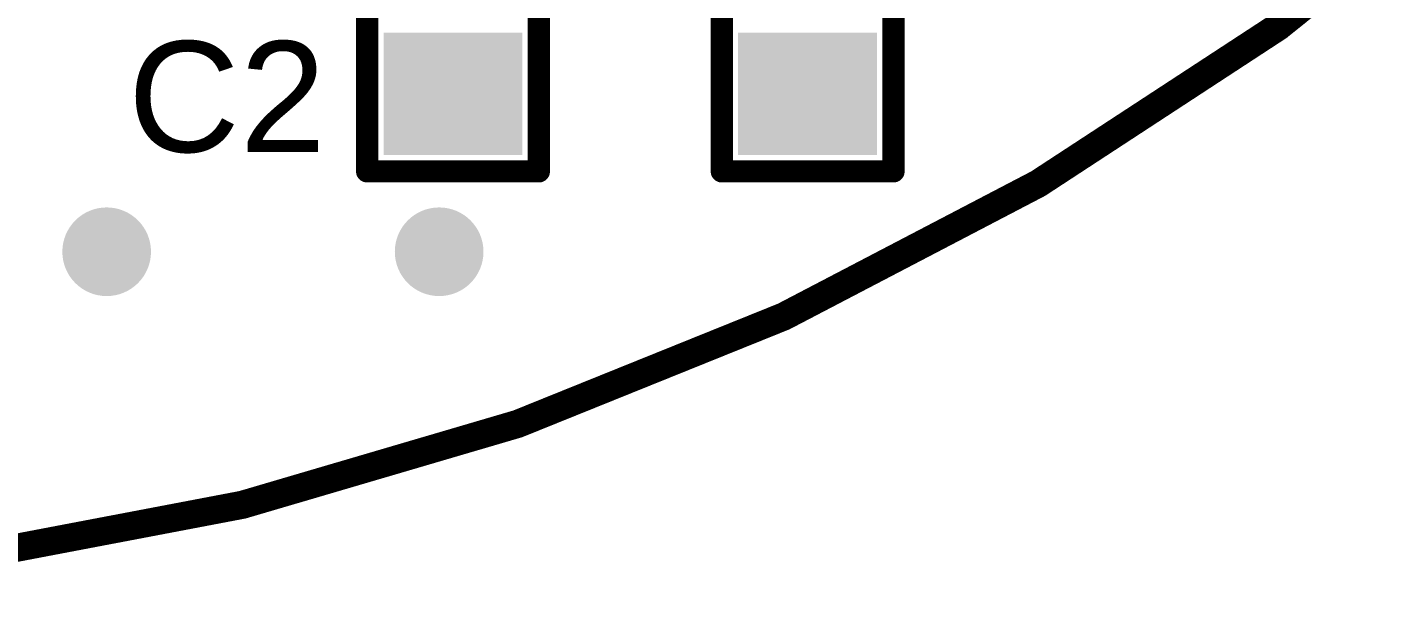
# Model space of a CAD drawing. Header units: inches. Extents: x -26.6 to 27.1, y -26.7 to 26.6.
# Drawn here: x 4.28 to 16.47, y -26.65 to -21.47 of the extents above; entities that cross this region are included whole.
import ezdxf

# ---------------------------------------------------------------- set-up
doc = ezdxf.new("R2010")
doc.units = ezdxf.units.IN
for name, color, linetype in [('Bottom Layer', 5, 'Continuous'), ('Mechanical 4', 56, 'Continuous'), ('Top Layer', 1, 'Continuous'), ('Top Overlay', 2, 'Continuous'), ('Top Paste', 8, 'Continuous'), ('Top Solder', 216, 'Continuous'), ('Via Holes', 16, 'Continuous')]:
    doc.layers.add(name, color=color, linetype=linetype)
doc.styles.add('Arial', font='', dxfattribs={"height": 0.2})
doc.styles.get('Arial').set_extended_font_data('Arial')

# ---------------------------------------------------------------- blocks, each defined once
blk = doc.blocks.new('0603C_109')
at = {"layer": 'Top Layer'}
for points in [[(-1.25, -0.525), (-1.25, 0.525), (-0.35, 0.525), (-0.35, -0.525)], [(0.35, -0.525), (0.35, 0.525), (1.25, 0.525), (1.25, -0.525)]]:
    blk.add_hatch(color=1, dxfattribs=at).paths.add_polyline_path(points)
at = {"layer": 'Top Paste'}
for points in [[(-1.25, -0.525), (-1.25, 0.525), (-0.35, 0.525), (-0.35, -0.525)], [(0.35, -0.525), (0.35, 0.525), (1.25, 0.525), (1.25, -0.525)]]:
    blk.add_hatch(color=8, dxfattribs=at).paths.add_polyline_path(points)
at = {"layer": 'Top Solder'}
for points in [[(-1.352, -0.627), (-1.352, 0.627), (-0.248, 0.627), (-0.248, -0.627)], [(0.248, -0.627), (0.248, 0.627), (1.352, 0.627), (1.352, -0.627)]]:
    blk.add_hatch(color=216, dxfattribs=at).paths.add_polyline_path(points)
at = {"layer": 'Top Overlay'}
for points in [[(-1.5, 0.775, 0.2, 0.2, 0), (1.5, 0.775, 0.2, 0.2, 0)], [(-1.5, 0.775, 0.2, 0.2, 0), (-1.5, -0.775, 0.2, 0.2, 0)], [(1.5, 0.775, 0.2, 0.2, 0), (1.5, -0.775, 0.2, 0.2, 0)], [(-1.5, -0.775, 0.2, 0.2, 0), (1.5, -0.775, 0.2, 0.2, 0)]]:
    blk.add_lwpolyline(points, format="xyseb", dxfattribs=at)
for points in [[(-1.55, 0.775, 0.1, 0.1, 1), (-1.45, 0.775, 0.1, 0.1, 1)], [(-1.55, 0.775, 0.1, 0.1, 1), (-1.45, 0.775, 0.1, 0.1, 1)], [(1.45, 0.775, 0.1, 0.1, 1), (1.55, 0.775, 0.1, 0.1, 1)], [(1.45, 0.775, 0.1, 0.1, 1), (1.55, 0.775, 0.1, 0.1, 1)], [(-1.55, -0.775, 0.1, 0.1, 1), (-1.45, -0.775, 0.1, 0.1, 1)], [(-1.55, -0.775, 0.1, 0.1, 1), (-1.45, -0.775, 0.1, 0.1, 1)], [(1.45, -0.775, 0.1, 0.1, 1), (1.55, -0.775, 0.1, 0.1, 1)], [(1.45, -0.775, 0.1, 0.1, 1), (1.55, -0.775, 0.1, 0.1, 1)]]:
    blk.add_lwpolyline(points, format="xyseb", close=True, dxfattribs=at)
blk = doc.blocks.new('0603C_110')
at = {"layer": 'Top Layer'}
for points in [[(-1.25, -0.525), (-1.25, 0.525), (-0.35, 0.525), (-0.35, -0.525)], [(0.35, -0.525), (0.35, 0.525), (1.25, 0.525), (1.25, -0.525)]]:
    blk.add_hatch(color=1, dxfattribs=at).paths.add_polyline_path(points)
at = {"layer": 'Top Paste'}
for points in [[(-1.25, -0.525), (-1.25, 0.525), (-0.35, 0.525), (-0.35, -0.525)], [(0.35, -0.525), (0.35, 0.525), (1.25, 0.525), (1.25, -0.525)]]:
    blk.add_hatch(color=8, dxfattribs=at).paths.add_polyline_path(points)
at = {"layer": 'Top Solder'}
for points in [[(-1.352, -0.627), (-1.352, 0.627), (-0.248, 0.627), (-0.248, -0.627)], [(0.248, -0.627), (0.248, 0.627), (1.352, 0.627), (1.352, -0.627)]]:
    blk.add_hatch(color=216, dxfattribs=at).paths.add_polyline_path(points)
at = {"layer": 'Top Overlay'}
for points in [[(-1.5, 0.775, 0.2, 0.2, 0), (1.5, 0.775, 0.2, 0.2, 0)], [(-1.5, 0.775, 0.2, 0.2, 0), (-1.5, -0.775, 0.2, 0.2, 0)], [(1.5, 0.775, 0.2, 0.2, 0), (1.5, -0.775, 0.2, 0.2, 0)], [(-1.5, -0.775, 0.2, 0.2, 0), (1.5, -0.775, 0.2, 0.2, 0)]]:
    blk.add_lwpolyline(points, format="xyseb", dxfattribs=at)
for points in [[(-1.55, 0.775, 0.1, 0.1, 1), (-1.45, 0.775, 0.1, 0.1, 1)], [(-1.55, 0.775, 0.1, 0.1, 1), (-1.45, 0.775, 0.1, 0.1, 1)], [(1.45, 0.775, 0.1, 0.1, 1), (1.55, 0.775, 0.1, 0.1, 1)], [(1.45, 0.775, 0.1, 0.1, 1), (1.55, 0.775, 0.1, 0.1, 1)], [(-1.55, -0.775, 0.1, 0.1, 1), (-1.45, -0.775, 0.1, 0.1, 1)], [(-1.55, -0.775, 0.1, 0.1, 1), (-1.45, -0.775, 0.1, 0.1, 1)], [(1.45, -0.775, 0.1, 0.1, 1), (1.55, -0.775, 0.1, 0.1, 1)], [(1.45, -0.775, 0.1, 0.1, 1), (1.55, -0.775, 0.1, 0.1, 1)]]:
    blk.add_lwpolyline(points, format="xyseb", close=True, dxfattribs=at)

msp = doc.modelspace()

# ---------------------------------------------------------------- hatches: boundary and pattern name
at = {"layer": 'Bottom Layer'}
h = msp.add_hatch(color=5, dxfattribs=at)
edge = h.paths.add_edge_path()
edge.add_arc((5, -23.5), 0.4, 0, 360)
h = msp.add_hatch(color=5, dxfattribs=at)
edge = h.paths.add_edge_path()
edge.add_arc((8, -23.5), 0.4, 0, 360)
at = {"layer": 'Top Layer'}
h = msp.add_hatch(color=1, dxfattribs=at)
edge = h.paths.add_edge_path()
edge.add_arc((5, -23.5), 0.4, 0, 360)
h = msp.add_hatch(color=1, dxfattribs=at)
edge = h.paths.add_edge_path()
edge.add_arc((8, -23.5), 0.4, 0, 360)
at = {"layer": 'Via Holes'}
h = msp.add_hatch(color=7, dxfattribs=at)
edge = h.paths.add_edge_path()
edge.add_arc((5, -23.5), 0.2, 0, 360)
h = msp.add_hatch(color=7, dxfattribs=at)
edge = h.paths.add_edge_path()
edge.add_arc((8, -23.5), 0.2, 0, 360)

# ---------------------------------------------------------------- linework, layer by layer
at = {"layer": 'Bottom Layer'}
for p, q in [((16.68, -20.636), (15.469, -21.56)), ((15.469, -21.56), (14.207, -22.412)), ((14.207, -22.412), (12.898, -23.191)), ((12.898, -23.191), (11.547, -23.893)), ((11.547, -23.893), (10.157, -24.516)), ((10.157, -24.516), (8.734, -25.059)), ((8.734, -25.059), (7.282, -25.519)), ((7.282, -25.519), (5.806, -25.894)), ((5.806, -25.894), (4.311, -26.185)), ((4.311, -26.185), (2.802, -26.388))]:
    msp.add_line(p, q, dxfattribs=at)
at = {"layer": 'Mechanical 4'}
msp.add_lwpolyline([(23.817, -11.647, 0.254, 0.254, -12.462017), (26.265, -3.558, 0.254, 0.254, 0)], format="xyseb", dxfattribs=at)
at = {"layer": 'Top Layer'}
for p, q in [((16.696, -20.603), (15.485, -21.53)), ((15.485, -21.53), (14.222, -22.385)), ((14.222, -22.385), (12.913, -23.167)), ((12.913, -23.167), (11.56, -23.872)), ((11.56, -23.872), (10.17, -24.498)), ((10.17, -24.498), (8.746, -25.043)), ((8.746, -25.043), (7.292, -25.506)), ((7.292, -25.506), (5.815, -25.884)), ((5.815, -25.884), (4.318, -26.177)), ((4.318, -26.177), (2.807, -26.383))]:
    msp.add_line(p, q, dxfattribs=at)

# ---------------------------------------------------------------- block references
at = {"rotation": 90}
for name, p in [('0603C_109', (8.125, -21.275)), ('0603C_110', (11.325, -21.275))]:
    msp.add_blockref(name, p, dxfattribs=at)

# ---------------------------------------------------------------- texts
at = {"layer": 'Top Overlay', "style": 'Arial'}
msp.add_text('C2', height=1, dxfattribs=at).set_placement((5.192, -22.6))

doc.saveas('drawing.dxf')
